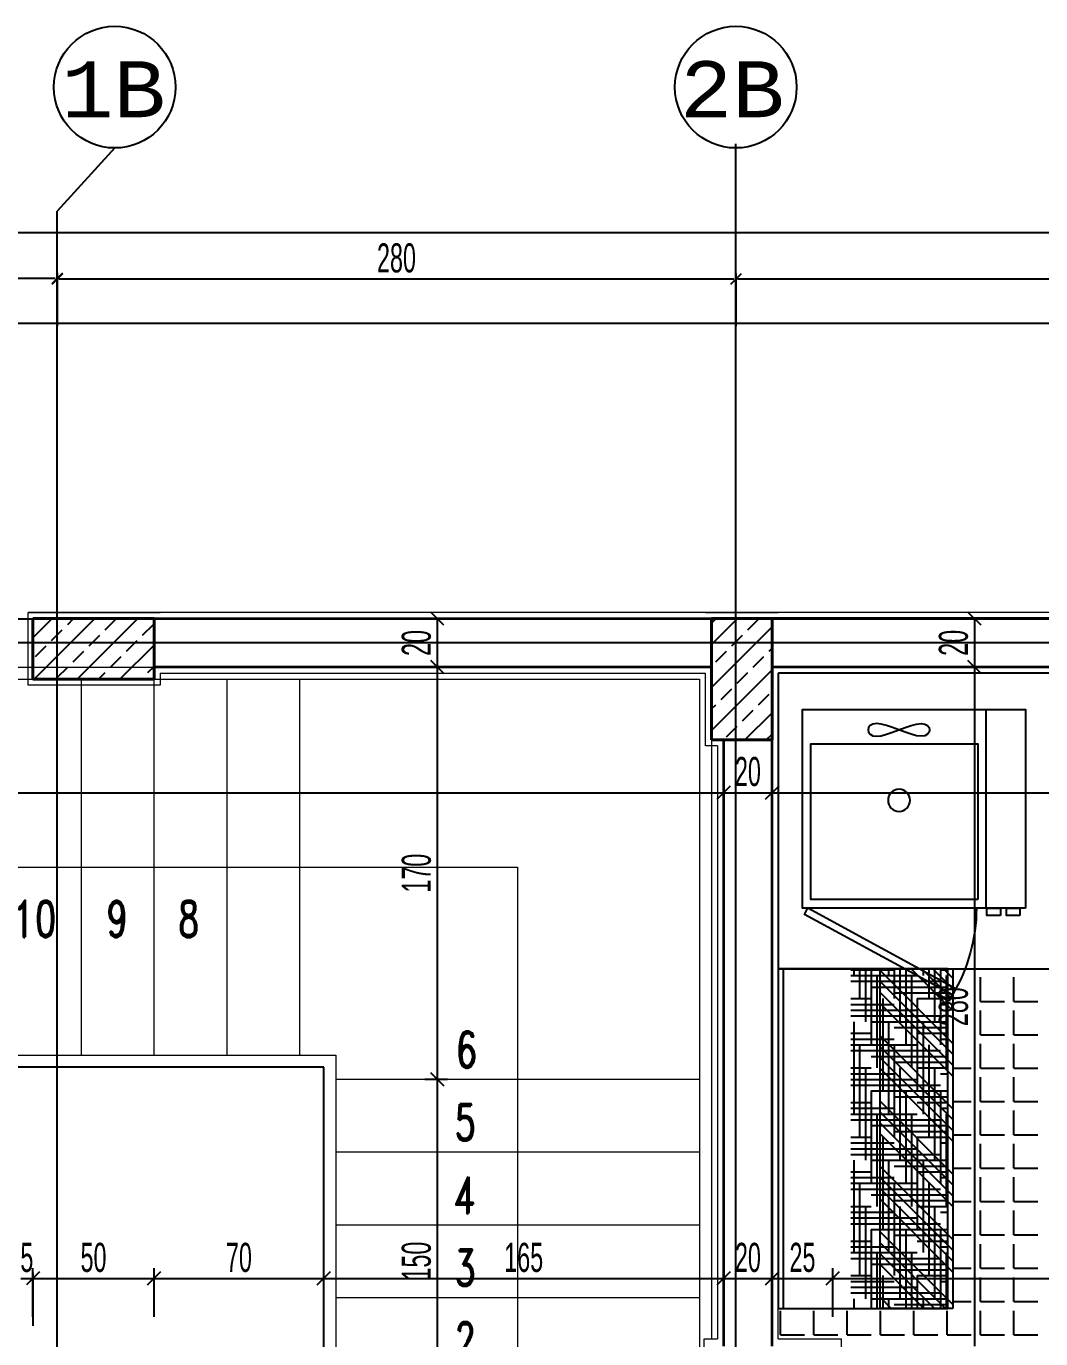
# Model space of a CAD drawing. Header units: inches. Extents: x -7543 to -822, y 102837 to 190349.
# Drawn here: x -835.4194 to -835.3357, y 102837.1283 to 102837.2366 of the extents above; entities that cross this region are included whole.
import ezdxf

# ---------------------------------------------------------------- set-up
doc = ezdxf.new("R2010")
doc.units = ezdxf.units.IN
doc.header["$MEASUREMENT"] = 0
doc.linetypes.add('DASHDOTX2', pattern=[2, 1, -0.5, 0, -0.5])
doc.layers.get('0').update_dxf_attribs({"lineweight": 25})
doc.layers.get('Defpoints').update_dxf_attribs({"lineweight": 25})
for name, color, linetype, lineweight in [('AKS', 1, 'Continuous', 25), ('ICOL', 55, 'Continuous', 25), ('KOLON', 2, 'Continuous', 40), ('SIVA', 150, 'Continuous', 15), ('TARAMA', 8, 'Continuous', 25), ('YAZI', 7, 'Continuous', 25)]:
    doc.layers.add(name, color=color, linetype=linetype, lineweight=lineweight)
for name, color, linetype, lineweight, true_color in [('DUVAR', 7, 'Continuous', 35, 0xfc4642), ('MERDİVEN', 7, 'Continuous', 20, 0x16c244), ('TEFRİŞ', 7, 'Continuous', 25, 0x78462c)]:
    doc.layers.add(name, color=color, linetype=linetype, lineweight=lineweight, true_color=true_color)
doc.styles.add('ISIM', font='monos.ttf', dxfattribs={"width": 1.1, "height": 200})
doc.styles.add('OLCU', font='tromand.shx', dxfattribs={"width": 0.6, "height": 12})
doc.styles.add('st1', font='romandtw.shx', dxfattribs={"width": 0.7, "height": 40})

# ---------------------------------------------------------------- blocks, each defined once
blk = doc.blocks.new('E')
at = {"layer": 'ICOL'}
for p, q in [((0, -3), (0, 25)), ((-2.83, -2.83), (2.83, 2.83))]:
    blk.add_line(p, q, dxfattribs=at)
blk = doc.blocks.new('_Oblique')
at = {"color": 0, "linetype": 'ByBlock', "lineweight": -2}
blk.add_line((-0.5, -0.5), (0.5, 0.5), dxfattribs=at)
blk = doc.blocks.new('D')
at = {"layer": 'ICOL'}
for p, q in [((2.83, 2.83), (-2.83, -2.83)), ((0, 3), (0, -25))]:
    blk.add_line(p, q, dxfattribs=at)
blk = doc.blocks.new('Patfırın')
at = {"layer": 'TEFRİŞ'}
for points in [[(0, 0), (92, 0), (92, 82), (0, 82)], [(43.01, 70.95), (44.94, 71.18), (47.19, 71.78), (49.66, 72.63), (52.23, 73.6), (54.81, 74.57), (57.28, 75.42), (59.53, 76.02), (61.45, 76.25), (62.97, 76.02), (64.05, 75.42), (64.7, 74.57), (64.91, 73.6), (64.7, 72.63), (64.05, 71.78), (62.97, 71.18), (61.45, 70.95), (59.53, 71.18), (57.28, 71.78), (54.81, 72.63), (52.23, 73.6), (49.66, 74.57), (47.19, 75.42), (44.94, 76.02), (43.01, 76.25), (41.5, 76.02), (40.42, 75.42), (39.77, 74.57), (39.55, 73.6), (39.77, 72.63), (40.42, 71.78), (41.5, 71.18)], [(19.62, 3.63), (88.56, 3.63), (88.56, 67.83), (19.62, 67.83)], [(2.25, -2.96), (7.81, -2.96), (7.81, 0), (2.25, 0)], [(10.33, -2.96), (15.89, -2.96), (15.89, 0), (10.33, 0)], [(30.11, -35.72), (91.19, -2.48), (89.75, 0.15), (28.67, -33.08)], [(31.6, -38.32), (36.12, -35.97), (34.69, -33.34), (30.16, -35.69)]]:
    blk.add_lwpolyline(points, close=True, dxfattribs=at)
blk.add_lwpolyline([(16.23, 0), (16.23, 82)], dxfattribs=at)
blk.add_circle((52.11, 44.56), 4.57, dxfattribs=at)
blk.add_arc((89.75, 0.15), 69.53, 180.1246, 211.0238, dxfattribs=at)

msp = doc.modelspace()

# ---------------------------------------------------------------- linework, layer by layer
msp.add_line((-835.35699, 102837.15879), (-835.35699, 102837.13079))
msp.add_lwpolyline([(-835.34339, 102837.15879), (-835.35739, 102837.15879), (-835.35739, 102837.13079), (-835.34339, 102837.13079)], close=True)
at = {"layer": 'AKS', "linetype": 'DASHDOTX2', "ltscale": 10}
for p, q in [((-835.41214, 102837.22651), (-835.41689, 102837.22131)), ((-835.36089, 102836.74054), (-835.36089, 102837.22685)), ((-835.41689, 102836.74541), (-835.41689, 102837.22131)), ((-835.16767, 102837.18569), (-835.58789, 102837.18569))]:
    msp.add_line(p, q, dxfattribs=at)
at = {"layer": 'AKS', "color": 0}
for centre in [(-835.41214, 102837.23153), (-835.36089, 102837.23153)]:
    msp.add_circle(centre, 0.00502, dxfattribs=at)
at = {"layer": 'Defpoints', "color": 6}
msp.add_line((-835.95139, 102837.18768), (-835.23639, 102837.18768), dxfattribs=at)
at = {"layer": 'Defpoints', "color": 3}
for p, q in [((-835.24039, 102837.18369), (-835.35789, 102837.18369)), ((-835.35789, 102837.18369), (-835.35789, 102837.17769)), ((-835.35789, 102837.17769), (-835.35789, 102837.17769)), ((-835.35789, 102837.17769), (-835.35789, 102837.12768)), ((-835.39489, 102837.15068), (-835.44454, 102837.15068)), ((-835.39489, 102837.11769), (-835.39489, 102837.15068))]:
    msp.add_line(p, q, dxfattribs=at)
at = {"layer": 'DUVAR'}
for p, q in [((-835.36289, 102837.18768), (-835.40889, 102837.18768)), ((-835.20639, 102837.18769), (-835.35789, 102837.18769)), ((-835.36289, 102837.18368), (-835.40889, 102837.18368)), ((-835.24039, 102837.18369), (-835.35789, 102837.18369)), ((-835.36189, 102837.12768), (-835.36189, 102837.17769)), ((-835.35789, 102837.12768), (-835.35789, 102837.17769))]:
    msp.add_line(p, q, dxfattribs=at)
at = {"layer": 'ICOL'}
for p, q in [((-835.97924, 102837.21953), (-835.20855, 102837.21953)), ((-835.41705, 102837.21574), (-835.59374, 102837.21574)), ((-835.36105, 102837.2157), (-835.41674, 102837.2157)), ((-835.29506, 102837.2157), (-835.36074, 102837.2157)), ((-835.20655, 102837.21203), (-835.98124, 102837.21203)), ((-835.38551, 102837.18369), (-835.38551, 102837.18768)), ((-835.34119, 102837.18769), (-835.34119, 102837.18369)), ((-835.38551, 102837.14969), (-835.38551, 102837.18369)), ((-835.34119, 102837.18369), (-835.34119, 102837.12768)), ((-835.52289, 102837.17333), (-835.36189, 102837.17333)), ((-835.36189, 102837.17333), (-835.35789, 102837.17333)), ((-835.35789, 102837.17333), (-835.24039, 102837.17333)), ((-835.38551, 102837.11969), (-835.38551, 102837.14969)), ((-835.41989, 102837.13326), (-835.41889, 102837.13326)), ((-835.41889, 102837.13326), (-835.40889, 102837.13326)), ((-835.41874, 102837.13326), (-835.41858, 102837.13326)), ((-835.40889, 102837.13326), (-835.39489, 102837.13326)), ((-835.39489, 102837.13326), (-835.36189, 102837.13326)), ((-835.36189, 102837.13326), (-835.35789, 102837.13326)), ((-835.35789, 102837.13326), (-835.35289, 102837.13326)), ((-835.35289, 102837.13326), (-835.29789, 102837.13326))]:
    msp.add_line(p, q, dxfattribs=at)
at = {"layer": 'ICOL', "color": 53}
for p, q in [((-835.38621, 102837.18768), (-835.38635, 102837.18768)), ((-835.34341, 102837.18769), (-835.34035, 102837.18769)), ((-835.38667, 102837.18369), (-835.38635, 102837.18369)), ((-835.38667, 102837.18369), (-835.38635, 102837.18369)), ((-835.34341, 102837.18369), (-835.34035, 102837.18369)), ((-835.34341, 102837.18369), (-835.34035, 102837.18369)), ((-835.36189, 102837.17388), (-835.36189, 102837.17417)), ((-835.36189, 102837.17388), (-835.36189, 102837.17417)), ((-835.35789, 102837.17388), (-835.35789, 102837.17417)), ((-835.35789, 102837.17388), (-835.35789, 102837.17417)), ((-835.38656, 102837.14969), (-835.38467, 102837.14969)), ((-835.38656, 102837.14969), (-835.38467, 102837.14969)), ((-835.41889, 102837.13008), (-835.41889, 102837.1341)), ((-835.40889, 102837.13008), (-835.40889, 102837.1341)), ((-835.40889, 102837.13008), (-835.40889, 102837.1341)), ((-835.39489, 102837.1317), (-835.39489, 102837.1341)), ((-835.39489, 102837.1317), (-835.39489, 102837.1341)), ((-835.36189, 102837.13194), (-835.36189, 102837.1341)), ((-835.36189, 102837.13194), (-835.36189, 102837.1341)), ((-835.35789, 102837.13163), (-835.35789, 102837.1341)), ((-835.35789, 102837.13163), (-835.35789, 102837.1341)), ((-835.35289, 102837.13008), (-835.35289, 102837.1341)), ((-835.35289, 102837.13008), (-835.35289, 102837.1341))]:
    msp.add_line(p, q, dxfattribs=at)
at = {"layer": 'KOLON'}
for p, q in [((-835.41889, 102837.18269), (-835.41889, 102837.18769)), ((-835.41889, 102837.18769), (-835.40889, 102837.18769)), ((-835.40889, 102837.18769), (-835.40889, 102837.18269)), ((-835.36289, 102837.18769), (-835.35789, 102837.18769)), ((-835.36289, 102837.17769), (-835.36289, 102837.18769)), ((-835.35789, 102837.18769), (-835.35789, 102837.17769)), ((-835.40889, 102837.18269), (-835.41889, 102837.18269)), ((-835.35789, 102837.17769), (-835.36289, 102837.17769))]:
    msp.add_line(p, q, dxfattribs=at)
at = {"layer": 'MERDİVEN', "linetype": 'ByBlock', "lineweight": 15}
for p, q in [((-835.46244, 102837.18369), (-835.36289, 102837.18369)), ((-835.36289, 102837.18369), (-835.36289, 102837.12828)), ((-835.36289, 102837.18369), (-835.36289, 102837.12828)), ((-835.46186, 102837.18269), (-835.36389, 102837.18269)), ((-835.41489, 102837.15168), (-835.41489, 102837.18269)), ((-835.40889, 102837.15168), (-835.40889, 102837.18269)), ((-835.40289, 102837.18269), (-835.40289, 102837.15168)), ((-835.39689, 102837.18269), (-835.39689, 102837.15168)), ((-835.36389, 102837.18269), (-835.36389, 102837.11769)), ((-835.36389, 102837.18269), (-835.36389, 102837.11769)), ((-835.45089, 102837.16718), (-835.37889, 102837.16718)), ((-835.37889, 102837.16718), (-835.37889, 102837.11969)), ((-835.44396, 102837.15168), (-835.39389, 102837.15168)), ((-835.39389, 102837.15168), (-835.39389, 102837.11769)), ((-835.44454, 102837.15068), (-835.39489, 102837.15068)), ((-835.39489, 102837.15068), (-835.39489, 102837.11769)), ((-835.39389, 102837.14969), (-835.36389, 102837.14969)), ((-835.39389, 102837.14369), (-835.36389, 102837.14369)), ((-835.39389, 102837.13769), (-835.36389, 102837.13769)), ((-835.39389, 102837.13169), (-835.36389, 102837.13169))]:
    msp.add_line(p, q, dxfattribs=at)
at = {"layer": 'SIVA'}
for p, q in [((-835.41929, 102837.18819), (-835.40839, 102837.18819)), ((-835.20589, 102837.18819), (-835.41929, 102837.18819)), ((-835.41929, 102837.18219), (-835.41929, 102837.18819)), ((-835.36239, 102837.18818), (-835.40939, 102837.18818)), ((-835.36339, 102837.18819), (-835.35739, 102837.18819)), ((-835.40839, 102837.18318), (-835.36339, 102837.18318)), ((-835.40839, 102837.18318), (-835.40839, 102837.18219)), ((-835.36339, 102837.17719), (-835.36339, 102837.18318)), ((-835.35739, 102837.18319), (-835.24089, 102837.18319)), ((-835.35739, 102837.18319), (-835.35739, 102837.17719)), ((-835.40839, 102837.18219), (-835.41929, 102837.18219)), ((-835.36239, 102837.17719), (-835.36339, 102837.17719)), ((-835.36239, 102837.17719), (-835.36239, 102837.12828)), ((-835.35739, 102837.12828), (-835.35739, 102837.17819)), ((-835.36349, 102837.12208), (-835.36349, 102837.12828)), ((-835.36349, 102837.12828), (-835.36239, 102837.12828)), ((-835.35739, 102837.12828), (-835.35219, 102837.12828)), ((-835.35219, 102837.12828), (-835.35219, 102837.12208))]:
    msp.add_line(p, q, dxfattribs=at)
at = {"layer": 'TARAMA'}
for p, q in [((-835.41889, 102837.18611), (-835.41731, 102837.18769)), ((-835.41878, 102837.18269), (-835.41378, 102837.18769)), ((-835.41602, 102837.18721), (-835.41555, 102837.18769)), ((-835.41524, 102837.18269), (-835.41024, 102837.18769)), ((-835.41293, 102837.18677), (-835.41205, 102837.18765)), ((-835.40984, 102837.18632), (-835.40895, 102837.18721)), ((-835.36289, 102837.18554), (-835.36075, 102837.18769)), ((-835.36289, 102837.18731), (-835.36251, 102837.18769)), ((-835.36289, 102837.182), (-835.35789, 102837.187)), ((-835.3599, 102837.18677), (-835.35901, 102837.18765)), ((-835.41735, 102837.18588), (-835.41647, 102837.18677)), ((-835.41426, 102837.18544), (-835.41337, 102837.18632)), ((-835.41116, 102837.185), (-835.41028, 102837.18588)), ((-835.36122, 102837.18544), (-835.36034, 102837.18632)), ((-835.41868, 102837.18456), (-835.41779, 102837.18544)), ((-835.41558, 102837.18411), (-835.4147, 102837.185)), ((-835.41171, 102837.18269), (-835.40889, 102837.1855)), ((-835.36255, 102837.18411), (-835.36167, 102837.185)), ((-835.35813, 102837.185), (-835.35789, 102837.18524)), ((-835.41691, 102837.18279), (-835.41602, 102837.18367)), ((-835.41249, 102837.18367), (-835.41161, 102837.18456)), ((-835.4094, 102837.18323), (-835.40889, 102837.18373)), ((-835.35946, 102837.18367), (-835.35857, 102837.18456)), ((-835.41348, 102837.18269), (-835.41293, 102837.18323)), ((-835.40994, 102837.18269), (-835.40984, 102837.18279)), ((-835.36289, 102837.17847), (-835.35789, 102837.18347)), ((-835.36078, 102837.18235), (-835.3599, 102837.18323)), ((-835.36211, 102837.18102), (-835.36122, 102837.1819)), ((-835.36289, 102837.18024), (-835.36255, 102837.18058)), ((-835.35901, 102837.18058), (-835.35813, 102837.18146)), ((-835.36034, 102837.17925), (-835.35946, 102837.18014)), ((-835.36014, 102837.17769), (-835.35789, 102837.17993)), ((-835.36167, 102837.17793), (-835.36078, 102837.17881)), ((-835.35837, 102837.17769), (-835.35789, 102837.17817)), ((-835.34071, 102837.1561), (-835.34071, 102837.1581)), ((-835.33796, 102837.1561), (-835.33796, 102837.1581)), ((-835.34071, 102837.1561), (-835.33871, 102837.1561)), ((-835.33796, 102837.1561), (-835.33596, 102837.1561)), ((-835.34071, 102837.15335), (-835.34071, 102837.15535)), ((-835.33796, 102837.15335), (-835.33796, 102837.15535)), ((-835.34071, 102837.15335), (-835.33871, 102837.15335)), ((-835.33796, 102837.15335), (-835.33596, 102837.15335)), ((-835.34071, 102837.1506), (-835.34071, 102837.1526)), ((-835.33796, 102837.1506), (-835.33796, 102837.1526)), ((-835.34299, 102837.1506), (-835.34146, 102837.1506)), ((-835.34071, 102837.1506), (-835.33871, 102837.1506)), ((-835.33796, 102837.1506), (-835.33596, 102837.1506)), ((-835.34071, 102837.14785), (-835.34071, 102837.14985)), ((-835.33796, 102837.14785), (-835.33796, 102837.14985)), ((-835.34299, 102837.14785), (-835.34146, 102837.14785)), ((-835.34071, 102837.14785), (-835.33871, 102837.14785)), ((-835.34071, 102837.1451), (-835.34071, 102837.1471)), ((-835.33796, 102837.14785), (-835.33596, 102837.14785)), ((-835.33796, 102837.1451), (-835.33796, 102837.1471)), ((-835.34299, 102837.1451), (-835.34146, 102837.1451)), ((-835.34071, 102837.1451), (-835.33871, 102837.1451)), ((-835.33796, 102837.1451), (-835.33596, 102837.1451)), ((-835.34071, 102837.14235), (-835.34071, 102837.14435)), ((-835.33796, 102837.14235), (-835.33796, 102837.14435)), ((-835.34299, 102837.14235), (-835.34146, 102837.14235)), ((-835.34071, 102837.14235), (-835.33871, 102837.14235)), ((-835.34071, 102837.1396), (-835.34071, 102837.1416)), ((-835.33796, 102837.14235), (-835.33596, 102837.14235)), ((-835.33796, 102837.1396), (-835.33796, 102837.1416)), ((-835.34299, 102837.1396), (-835.34146, 102837.1396)), ((-835.34071, 102837.1396), (-835.33871, 102837.1396)), ((-835.33796, 102837.1396), (-835.33596, 102837.1396)), ((-835.34071, 102837.13685), (-835.34071, 102837.13885)), ((-835.33796, 102837.13685), (-835.33796, 102837.13885)), ((-835.34299, 102837.13685), (-835.34146, 102837.13685)), ((-835.34071, 102837.13685), (-835.33871, 102837.13685)), ((-835.34071, 102837.1341), (-835.34071, 102837.1361)), ((-835.33796, 102837.13685), (-835.33596, 102837.13685)), ((-835.33796, 102837.1341), (-835.33796, 102837.1361)), ((-835.34299, 102837.1341), (-835.34146, 102837.1341)), ((-835.34071, 102837.1341), (-835.33871, 102837.1341)), ((-835.33796, 102837.1341), (-835.33596, 102837.1341)), ((-835.34071, 102837.13135), (-835.34071, 102837.13335)), ((-835.33796, 102837.13135), (-835.33796, 102837.13335)), ((-835.34299, 102837.13135), (-835.34146, 102837.13135)), ((-835.34071, 102837.13135), (-835.33871, 102837.13135)), ((-835.33796, 102837.13135), (-835.33596, 102837.13135)), ((-835.35721, 102837.1286), (-835.35721, 102837.1306)), ((-835.35446, 102837.1286), (-835.35446, 102837.1306)), ((-835.35171, 102837.1286), (-835.35171, 102837.1306)), ((-835.34896, 102837.1286), (-835.34896, 102837.1306)), ((-835.34621, 102837.1286), (-835.34621, 102837.1306)), ((-835.34346, 102837.1286), (-835.34346, 102837.1306)), ((-835.34071, 102837.1286), (-835.34071, 102837.1306)), ((-835.33796, 102837.1286), (-835.33796, 102837.1306)), ((-835.35721, 102837.1286), (-835.35521, 102837.1286)), ((-835.35446, 102837.1286), (-835.35246, 102837.1286)), ((-835.35171, 102837.1286), (-835.34971, 102837.1286)), ((-835.34896, 102837.1286), (-835.34696, 102837.1286)), ((-835.34621, 102837.1286), (-835.34421, 102837.1286)), ((-835.34346, 102837.1286), (-835.34146, 102837.1286)), ((-835.34071, 102837.1286), (-835.33871, 102837.1286)), ((-835.33796, 102837.1286), (-835.33596, 102837.1286))]:
    msp.add_line(p, q, dxfattribs=at)
at = {"layer": 'TEFRİŞ', "ltscale": 5}
for p, q in [((-835.33499, 102837.18319), (-835.35739, 102837.18319)), ((-835.35739, 102837.18319), (-835.35739, 102837.15879)), ((-835.35739, 102837.15879), (-835.33499, 102837.15879)), ((-835.35115, 102837.15879), (-835.35115, 102837.15825)), ((-835.35067, 102837.15879), (-835.35067, 102837.15635)), ((-835.35019, 102837.15879), (-835.35019, 102837.15444)), ((-835.34972, 102837.15879), (-835.34972, 102837.15254)), ((-835.34829, 102837.15879), (-835.34829, 102837.15825)), ((-835.34781, 102837.15879), (-835.34781, 102837.15635)), ((-835.34734, 102837.15879), (-835.34734, 102837.15444)), ((-835.34686, 102837.15879), (-835.34686, 102837.15254)), ((-835.34543, 102837.15879), (-835.34543, 102837.15825)), ((-835.34495, 102837.15879), (-835.34495, 102837.15635)), ((-835.34448, 102837.15879), (-835.34448, 102837.15444)), ((-835.344, 102837.15879), (-835.344, 102837.15254)), ((-835.35139, 102837.15873), (-835.34781, 102837.15873)), ((-835.35139, 102837.15825), (-835.34591, 102837.15825)), ((-835.35139, 102837.15777), (-835.344, 102837.15777)), ((-835.34924, 102837.15825), (-835.34924, 102837.15063)), ((-835.34638, 102837.15825), (-835.34638, 102837.15063)), ((-835.344, 102837.15873), (-835.34339, 102837.15873)), ((-835.34353, 102837.15825), (-835.34353, 102837.15063)), ((-835.34972, 102837.1573), (-835.34339, 102837.1573)), ((-835.34781, 102837.15682), (-835.34339, 102837.15682)), ((-835.35139, 102837.15635), (-835.34972, 102837.15635)), ((-835.35139, 102837.15587), (-835.34781, 102837.15587)), ((-835.34876, 102837.15635), (-835.34876, 102837.14873)), ((-835.34591, 102837.15635), (-835.34591, 102837.14873)), ((-835.34591, 102837.15635), (-835.34339, 102837.15635)), ((-835.344, 102837.15587), (-835.34339, 102837.15587)), ((-835.35139, 102837.15539), (-835.34591, 102837.15539)), ((-835.35139, 102837.15492), (-835.344, 102837.15492)), ((-835.35115, 102837.15444), (-835.35115, 102837.14682)), ((-835.34972, 102837.15444), (-835.34339, 102837.15444)), ((-835.34829, 102837.15444), (-835.34829, 102837.14682)), ((-835.34543, 102837.15444), (-835.34543, 102837.14682)), ((-835.35139, 102837.15349), (-835.34972, 102837.15349)), ((-835.34781, 102837.15396), (-835.34339, 102837.15396)), ((-835.34591, 102837.15349), (-835.34339, 102837.15349)), ((-835.35139, 102837.15301), (-835.34781, 102837.15301)), ((-835.35139, 102837.15254), (-835.34591, 102837.15254)), ((-835.35067, 102837.15254), (-835.35067, 102837.14492)), ((-835.34781, 102837.15254), (-835.34781, 102837.14492)), ((-835.34495, 102837.15254), (-835.34495, 102837.14492)), ((-835.344, 102837.15301), (-835.34339, 102837.15301)), ((-835.35139, 102837.15206), (-835.344, 102837.15206)), ((-835.34972, 102837.15158), (-835.34339, 102837.15158)), ((-835.35139, 102837.15063), (-835.34972, 102837.15063)), ((-835.35139, 102837.15015), (-835.34781, 102837.15015)), ((-835.35019, 102837.15063), (-835.35019, 102837.14301)), ((-835.34781, 102837.15111), (-835.34339, 102837.15111)), ((-835.34734, 102837.15063), (-835.34734, 102837.14301)), ((-835.34591, 102837.15063), (-835.34339, 102837.15063)), ((-835.34448, 102837.15063), (-835.34448, 102837.14301)), ((-835.344, 102837.15015), (-835.34339, 102837.15015)), ((-835.35139, 102837.14968), (-835.34591, 102837.14968)), ((-835.35139, 102837.1492), (-835.344, 102837.1492)), ((-835.34972, 102837.14873), (-835.34972, 102837.14111)), ((-835.34972, 102837.14873), (-835.34339, 102837.14873)), ((-835.34781, 102837.14825), (-835.34339, 102837.14825)), ((-835.34686, 102837.14873), (-835.34686, 102837.14111)), ((-835.344, 102837.14873), (-835.344, 102837.14111)), ((-835.35139, 102837.14777), (-835.34972, 102837.14777)), ((-835.35139, 102837.1473), (-835.34781, 102837.1473)), ((-835.34591, 102837.14777), (-835.34339, 102837.14777)), ((-835.344, 102837.1473), (-835.34339, 102837.1473)), ((-835.35139, 102837.14682), (-835.34591, 102837.14682)), ((-835.35139, 102837.14634), (-835.344, 102837.14634)), ((-835.34972, 102837.14587), (-835.34339, 102837.14587)), ((-835.34924, 102837.14682), (-835.34924, 102837.1392)), ((-835.34638, 102837.14682), (-835.34638, 102837.1392)), ((-835.34353, 102837.14682), (-835.34353, 102837.1392)), ((-835.35139, 102837.14492), (-835.34972, 102837.14492)), ((-835.34876, 102837.14492), (-835.34876, 102837.1373)), ((-835.34781, 102837.14539), (-835.34339, 102837.14539)), ((-835.34591, 102837.14492), (-835.34591, 102837.1373)), ((-835.34591, 102837.14492), (-835.34339, 102837.14492)), ((-835.35139, 102837.14444), (-835.34781, 102837.14444)), ((-835.35139, 102837.14396), (-835.34591, 102837.14396)), ((-835.344, 102837.14444), (-835.34339, 102837.14444)), ((-835.35139, 102837.14349), (-835.344, 102837.14349)), ((-835.35115, 102837.14301), (-835.35115, 102837.13539)), ((-835.34972, 102837.14301), (-835.34339, 102837.14301)), ((-835.34829, 102837.14301), (-835.34829, 102837.13539)), ((-835.34781, 102837.14253), (-835.34339, 102837.14253)), ((-835.34543, 102837.14301), (-835.34543, 102837.13539)), ((-835.35139, 102837.14206), (-835.34972, 102837.14206)), ((-835.35139, 102837.14158), (-835.34781, 102837.14158)), ((-835.34591, 102837.14206), (-835.34339, 102837.14206)), ((-835.344, 102837.14158), (-835.34339, 102837.14158)), ((-835.35139, 102837.14111), (-835.34591, 102837.14111)), ((-835.35139, 102837.14063), (-835.344, 102837.14063)), ((-835.35067, 102837.14111), (-835.35067, 102837.13349)), ((-835.34781, 102837.14111), (-835.34781, 102837.13349)), ((-835.34495, 102837.14111), (-835.34495, 102837.13349)), ((-835.34972, 102837.14015), (-835.34339, 102837.14015)), ((-835.34781, 102837.13968), (-835.34339, 102837.13968)), ((-835.35139, 102837.1392), (-835.34972, 102837.1392)), ((-835.35139, 102837.13872), (-835.34781, 102837.13872)), ((-835.35139, 102837.13825), (-835.34591, 102837.13825)), ((-835.35019, 102837.1392), (-835.35019, 102837.13158)), ((-835.34734, 102837.1392), (-835.34734, 102837.13158)), ((-835.34591, 102837.1392), (-835.34339, 102837.1392)), ((-835.34448, 102837.1392), (-835.34448, 102837.13158)), ((-835.344, 102837.13872), (-835.34339, 102837.13872)), ((-835.35139, 102837.13777), (-835.344, 102837.13777)), ((-835.34972, 102837.1373), (-835.34972, 102837.13079)), ((-835.34972, 102837.1373), (-835.34339, 102837.1373)), ((-835.34686, 102837.1373), (-835.34686, 102837.13079)), ((-835.344, 102837.1373), (-835.344, 102837.13079)), ((-835.35139, 102837.13634), (-835.34972, 102837.13634)), ((-835.34781, 102837.13682), (-835.34339, 102837.13682)), ((-835.34591, 102837.13634), (-835.34339, 102837.13634)), ((-835.35139, 102837.13587), (-835.34781, 102837.13587)), ((-835.35139, 102837.13539), (-835.34591, 102837.13539)), ((-835.34924, 102837.13539), (-835.34924, 102837.13079)), ((-835.34638, 102837.13539), (-835.34638, 102837.13079)), ((-835.344, 102837.13587), (-835.34339, 102837.13587)), ((-835.34353, 102837.13539), (-835.34353, 102837.13079)), ((-835.35139, 102837.13491), (-835.344, 102837.13491)), ((-835.34972, 102837.13444), (-835.34339, 102837.13444)), ((-835.34781, 102837.13396), (-835.34339, 102837.13396)), ((-835.35139, 102837.13349), (-835.34972, 102837.13349)), ((-835.35139, 102837.13301), (-835.34781, 102837.13301)), ((-835.34876, 102837.13349), (-835.34876, 102837.13079)), ((-835.34591, 102837.13349), (-835.34591, 102837.13079)), ((-835.34591, 102837.13349), (-835.34339, 102837.13349)), ((-835.344, 102837.13301), (-835.34339, 102837.13301)), ((-835.35139, 102837.13253), (-835.34591, 102837.13253)), ((-835.35139, 102837.13206), (-835.344, 102837.13206)), ((-835.35115, 102837.13158), (-835.35115, 102837.13079)), ((-835.34972, 102837.13158), (-835.34339, 102837.13158)), ((-835.34829, 102837.13158), (-835.34829, 102837.13079)), ((-835.34781, 102837.1311), (-835.34339, 102837.1311)), ((-835.34543, 102837.13158), (-835.34543, 102837.13079))]:
    msp.add_line(p, q, dxfattribs=at)
at = {"layer": 'TEFRİŞ', "ltscale": 4}
for p, q in [((-835.34899, 102837.15879), (-835.34299, 102837.15879)), ((-835.34899, 102837.13079), (-835.34899, 102837.15879)), ((-835.34643, 102837.15879), (-835.34299, 102837.15534)), ((-835.34554, 102837.15879), (-835.34299, 102837.15624)), ((-835.34464, 102837.15879), (-835.34299, 102837.15714)), ((-835.34374, 102837.15879), (-835.34299, 102837.15804)), ((-835.34299, 102837.15879), (-835.34299, 102837.13079)), ((-835.34899, 102837.15865), (-835.34299, 102837.15265)), ((-835.34899, 102837.15775), (-835.34299, 102837.15175)), ((-835.34899, 102837.15685), (-835.34299, 102837.15085)), ((-835.34899, 102837.15595), (-835.34299, 102837.14995)), ((-835.34899, 102837.15326), (-835.34299, 102837.14726)), ((-835.34899, 102837.15236), (-835.34299, 102837.14636)), ((-835.34899, 102837.15146), (-835.34299, 102837.14546)), ((-835.34899, 102837.15057), (-835.34299, 102837.14457)), ((-835.34899, 102837.14787), (-835.34299, 102837.14187)), ((-835.34899, 102837.14697), (-835.34299, 102837.14097)), ((-835.34899, 102837.14608), (-835.34299, 102837.14008)), ((-835.34899, 102837.14518), (-835.34299, 102837.13918)), ((-835.34899, 102837.14248), (-835.34299, 102837.13648)), ((-835.34899, 102837.14159), (-835.34299, 102837.13559)), ((-835.34899, 102837.14069), (-835.34299, 102837.13469)), ((-835.34899, 102837.13979), (-835.34299, 102837.13379)), ((-835.34899, 102837.1371), (-835.34299, 102837.1311)), ((-835.34899, 102837.1362), (-835.34358, 102837.13079)), ((-835.34899, 102837.1353), (-835.34448, 102837.13079)), ((-835.34899, 102837.1344), (-835.34538, 102837.13079)), ((-835.34899, 102837.13171), (-835.34807, 102837.13079)), ((-835.34899, 102837.13081), (-835.34897, 102837.13079)), ((-835.34299, 102837.13079), (-835.34899, 102837.13079))]:
    msp.add_line(p, q, dxfattribs=at)

# ---------------------------------------------------------------- block references
at = {"layer": 'ICOL'}
for name, p, xscale, yscale, zscale in [('D', (-835.41689, 102837.21574), 0.0001559999999471984, 0.0001559999999471984, 0.0001559999999471984), ('D', (-835.36089, 102837.2157), 0.0001559999999471984, 0.0001559999999471984, 0.0001559999999471984), ('_Oblique', (-835.36189, 102837.17333), 0.001080000000001746, 0.001080000000001746, 0.001080000000001746), ('_Oblique', (-835.35789, 102837.17333), 0.001080000000001746, 0.001080000000001746, 0.001080000000001746), ('_Oblique', (-835.40889, 102837.13326), 0.001080000000001746, 0.001080000000001746, 0.001080000000001746), ('_Oblique', (-835.39489, 102837.13326), 0.001080000000001746, 0.001080000000001746, 0.001080000000001746), ('_Oblique', (-835.36189, 102837.13326), 0.001080000000001746, 0.001080000000001746, 0.001080000000001746), ('_Oblique', (-835.35789, 102837.13326), 0.001080000000001746, 0.001080000000001746, 0.001080000000001746), ('_Oblique', (-835.35289, 102837.13326), 0.001080000000001746, 0.001080000000001746, 0.001080000000001746)]:
    msp.add_blockref(name, p, dxfattribs=dict(at, xscale=xscale, yscale=yscale, zscale=zscale))
for name, p, xscale, yscale, zscale, rotation in [('E', (-835.41689, 102837.2157), 0.0001559999999471984, 0.0001559999999471984, 0.0001559999999471984, 180), ('E', (-835.36089, 102837.2157), 0.0001559999999471984, 0.0001559999999471984, 0.0001559999999471984, 180), ('_Oblique', (-835.38551, 102837.18768), 0.001080000001820736, 0.001080000001820736, 0.001080000001820736, 90), ('_Oblique', (-835.34119, 102837.18769), 0.001080000001820736, 0.001080000001820736, 0.001080000001820736, 90), ('_Oblique', (-835.38551, 102837.18369), 0.001080000001820736, 0.001080000001820736, 0.001080000001820736, 270), ('_Oblique', (-835.38551, 102837.18369), 0.001080000001820736, 0.001080000001820736, 0.001080000001820736, 90), ('_Oblique', (-835.34119, 102837.18369), 0.001080000001820736, 0.001080000001820736, 0.001080000001820736, 90), ('_Oblique', (-835.34119, 102837.18369), 0.001080000001820736, 0.001080000001820736, 0.001080000001820736, 270), ('_Oblique', (-835.36189, 102837.17333), 0.001080000000001746, 0.001080000000001746, 0.001080000000001746, 180), ('_Oblique', (-835.35789, 102837.17333), 0.001080000000001746, 0.001080000000001746, 0.001080000000001746, 180), ('_Oblique', (-835.38551, 102837.14969), 0.001080000001820736, 0.001080000001820736, 0.001080000001820736, 270), ('_Oblique', (-835.38551, 102837.14969), 0.001080000001820736, 0.001080000001820736, 0.001080000001820736, 90), ('_Oblique', (-835.41889, 102837.13326), 0.001080000000001746, 0.001080000000001746, 0.001080000000001746, 180), ('E', (-835.41889, 102837.13326), 0.0001559999999471984, 0.0001559999999471984, 0.0001559999999471984, 180), ('_Oblique', (-835.40889, 102837.13326), 0.001080000000001746, 0.001080000000001746, 0.001080000000001746, 180), ('_Oblique', (-835.39489, 102837.13326), 0.001080000000001746, 0.001080000000001746, 0.001080000000001746, 180), ('_Oblique', (-835.36189, 102837.13326), 0.001080000000001746, 0.001080000000001746, 0.001080000000001746, 180), ('_Oblique', (-835.35789, 102837.13326), 0.001080000000001746, 0.001080000000001746, 0.001080000000001746, 180), ('_Oblique', (-835.35289, 102837.13326), 0.001080000000001746, 0.001080000000001746, 0.001080000000001746, 180)]:
    msp.add_blockref(name, p, dxfattribs=dict(at, xscale=xscale, yscale=yscale, zscale=zscale, rotation=rotation))
at = {"layer": 'TEFRİŞ', "extrusion": (0, 0, -1), "xscale": 0.0001999999999497959, "yscale": 0.0001999999999497959, "zscale": -0.0002}
msp.add_blockref('Patfırın', (835.33699, 102837.16379), dxfattribs=at)

# ---------------------------------------------------------------- texts
at = {"layer": 'AKS', "style": 'ISIM', "width": 1.1}
for s, p in [('1B', (-835.41655, 102837.22905)), ('2B', (-835.36549, 102837.22905))]:
    msp.add_text(s, height=0.00462, dxfattribs=at).set_placement(p)
at = {"layer": 'ICOL', "char_height": 0.0024, "attachment_point": 5, "style": 'OLCU'}
for s, insert in [('\\A1;280', (-835.38889, 102837.21743)), ('\\A1;20', (-835.35989, 102837.17506)), ('\\A1;5', (-835.41939, 102837.13498)), ('\\A1;50', (-835.41389, 102837.13498)), ('\\A1;70', (-835.40189, 102837.13498)), ('\\A1;165', (-835.37839, 102837.13498)), ('\\A1;20', (-835.35989, 102837.13498)), ('\\A1;25', (-835.35539, 102837.13498))]:
    msp.add_mtext(s, dxfattribs=dict(at, insert=insert))
at = {"layer": 'ICOL', "char_height": 0.0024, "attachment_point": 5, "rotation": 90, "style": 'OLCU'}
for s, insert in [('\\A1;20', (-835.38724, 102837.18568)), ('\\A1;20', (-835.34292, 102837.18569)), ('\\A1;170', (-835.38724, 102837.16669)), ('\\A1;280', (-835.34292, 102837.15568)), ('\\A1;150', (-835.38724, 102837.13469))]:
    msp.add_mtext(s, dxfattribs=dict(at, insert=insert))
at = {"layer": 'YAZI', "style": 'st1', "width": 0.7}
for s, p in [('10', (-835.42054, 102837.16142)), ('9', (-835.41284, 102837.16142)), ('8', (-835.40694, 102837.16142)), ('6', (-835.38401, 102837.15064)), ('5', (-835.38411, 102837.14464)), ('4', (-835.38421, 102837.13864)), ('3', (-835.38411, 102837.13264)), ('2', (-835.38411, 102837.12664))]:
    msp.add_text(s, height=0.003, dxfattribs=at).set_placement(p)

doc.saveas('drawing.dxf')
